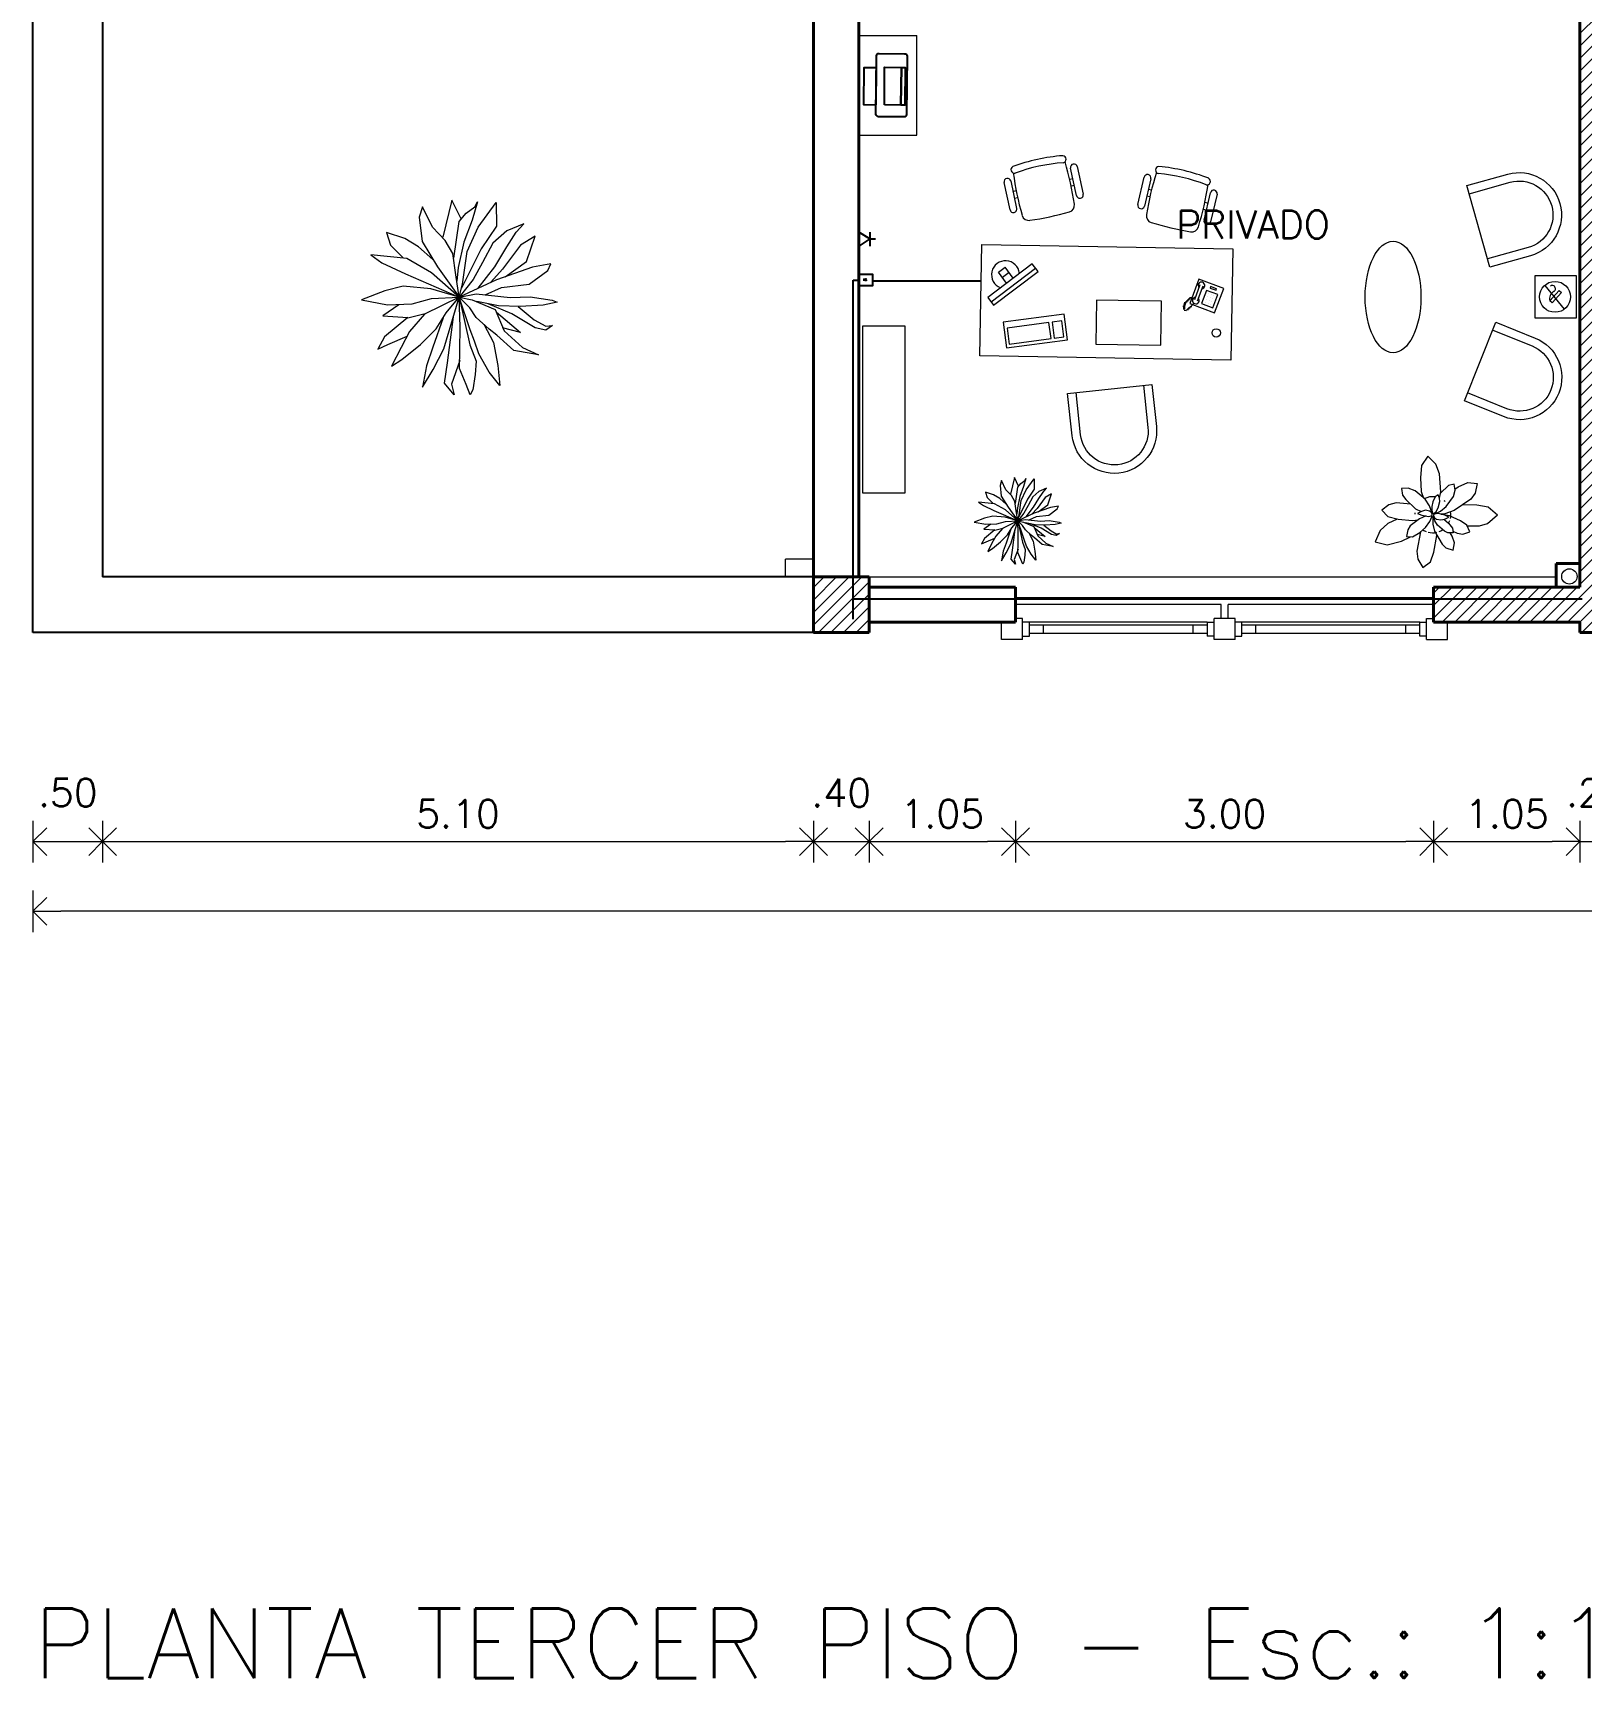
# Model space of a CAD drawing. Extents: x 1009 to 1343, y -172900 to 201.
# Drawn here: x 1203.93 to 1215.04, y 117.64 to 129.45 of the extents above; entities that cross this region are included whole.
import ezdxf

# ---------------------------------------------------------------- set-up
doc = ezdxf.new("R2010")
doc.units = 0
doc.header["$LTSCALE"] = 0.5
doc.layers.get('0').update_dxf_attribs({"linetype": 'CONTINUOUS'})
doc.layers.get('Defpoints').update_dxf_attribs({"linetype": 'CONTINUOUS'})
for name, color, linetype, lineweight in [('Acotaciones', 9, 'CONTINUOUS', 9), ('Carpintería', 55, 'CONTINUOUS', 20), ('Detalles .05', 243, 'CONTINUOUS', 5), ('Detalles 01', 8, 'CONTINUOUS', 9), ('Equipamiento movil', 33, 'CONTINUOUS', 9), ('Muros corte', 7, 'CONTINUOUS', 40), ('Muros vista', 253, 'CONTINUOUS', 25), ('Punta 02', 11, 'CONTINUOUS', 20), ('Punta 05', 52, 'CONTINUOUS', 50), ('Sist. contra incendio', 1, 'CONTINUOUS', 18), ('Tratamiento pisos', 251, 'CONTINUOUS', 9)]:
    doc.layers.add(name, color=color, linetype=linetype, lineweight=lineweight)
doc.layers.add('Cableado', color=100, linetype='CONTINUOUS')
doc.layers.add('Electricidad', color=50, linetype='CONTINUOUS')
doc.styles.add('Texto 2 mm', font='simplex.shx', dxfattribs={"height": 0.2})
doc.styles.add('Texto 5 mm', font='simplex.shx', dxfattribs={"height": 0.5})
doc.dimstyles.new('Primera línea', dxfattribs={"dimscale": 0, "dimtxt": 0.2, "dimasz": 0.2, "dimexe": 0.15, "dimexo": 0, "dimgap": 0.1, "dimtad": 1, "dimzin": 4, "dimdsep": 46, "dimtxsty": 'Texto 2 mm', "dimblk": 'OPEN90', "dimcen": 2.5, "dimclrd": 256, "dimclre": 256, "dimclrt": 256, "dimadec": 0, "dimazin": 0, "dimtfac": 1, "dimtmove": 2, "dimatfit": 3, "dimldrblk": 'OPEN90', "dimfxl": 1, "dimtolj": 1, "dimtzin": 0, "dimlwd": -1, "dimlwe": -1, "dimarcsym": 0})
doc.dimstyles.new('Segunda línea', dxfattribs={"dimscale": 0, "dimtxt": 0.2, "dimasz": 0.2, "dimexe": 0.15, "dimexo": 0.5, "dimgap": 0.1, "dimtad": 1, "dimzin": 4, "dimdsep": 46, "dimtxsty": 'Texto 2 mm', "dimblk": 'OPEN90', "dimcen": 2.5, "dimclrd": 256, "dimclre": 256, "dimclrt": 256, "dimadec": 0, "dimazin": 0, "dimtfac": 1, "dimtmove": 2, "dimatfit": 3, "dimldrblk": 'OPEN90', "dimfxl": 1, "dimtolj": 1, "dimtzin": 0, "dimlwd": -1, "dimlwe": -1, "dimarcsym": 0})
pattern_1 = [(45, (50.08303, 12.939285), (-0.0449012806, 0.0449012806), [])]

# ---------------------------------------------------------------- blocks, each defined once
blk = doc.blocks.new('Treei')
for p, q in [((-1.6, 5.41), (-2.01, 5.58)), ((-2.01, 5.58), (-1.8, 4.47)), ((-0.75, 4.27), (-1.6, 5.41)), ((0.01, 4.32), (0.22, 5.68)), ((0.22, 5.68), (0.34, 5.97)), ((0.34, 5.97), (0.52, 5.11)), ((0.52, 5.11), (0.61, 3.71)), ((1.42, 4.57), (1.81, 5.28)), ((1.81, 5.28), (1.78, 5.7)), ((1.78, 5.7), (2.06, 5.28)), ((2.06, 5.28), (1.92, 4.62)), ((-2.15, 4.1), (-3.71, 4.62)), ((-3.71, 4.62), (-3.16, 3.73)), ((-1.21, 2.79), (-2.15, 4.1)), ((-1.8, 4.47), (-1.02, 2.25)), ((-0.56, 2.57), (-0.75, 4.27)), ((0.06, 3.09), (0.01, 4.32)), ((0.61, 3.58), (1.42, 4.57)), ((1.92, 4.62), (1.05, 3.19)), ((3.12, 3.85), (3.58, 4.84)), ((3.58, 4.84), (3.3, 3.31)), ((-3.94, 3.46), (-4.45, 3.93)), ((-4.45, 3.93), (-4.03, 2.89)), ((-3.05, 2.89), (-3.94, 3.46)), ((-3.16, 3.73), (-1.67, 2.62)), ((-0.17, 1), (0.06, 3.09)), ((1.05, 3.19), (0.44, 1.74)), ((0.61, 3.71), (0.57, 2.38)), ((0.96, 2.25), (2.2, 3.73)), ((2.2, 3.73), (1.92, 2.62)), ((2.11, 2.72), (3.12, 3.85)), ((3.3, 3.31), (2.36, 2.28)), ((-5.76, 2.23), (-4.31, 2.25)), ((-4.26, 1.14), (-5.76, 2.23)), ((-4.31, 2.25), (-2.93, 1.32)), ((-4.03, 2.89), (-3.28, 2.03)), ((-3.28, 2.03), (-2.08, 1.39)), ((-1.83, 2.15), (-3.05, 2.89)), ((-0.51, 1.14), (-1.83, 2.15)), ((-1.67, 2.62), (-0.88, 1.91)), ((-1.02, 2.25), (0.03, -0.03)), ((-0.11, 1.56), (-0.56, 2.57)), ((0.2, 0.77), (0.8, 2.18)), ((0.57, 2.38), (0.31, 1.05)), ((0.8, 2.18), (2.11, 2.72)), ((1.69, 1.48), (2.82, 2.08)), ((2.36, 2.28), (1.99, 1.81)), ((2.82, 2.08), (4.22, 2.33)), ((4.22, 2.33), (5.46, 2.47)), ((5.46, 2.47), (4.64, 1.81)), ((-5.51, 0.92), (-5.8, 1.09)), ((-5.8, 1.09), (-4.68, 0.77)), ((-2.77, 0.45), (-4.26, 1.14)), ((-2.93, 1.32), (-0.51, 0.11)), ((-2.08, 1.39), (-1.04, 0.82)), ((1.28, 1.02), (0.7, 0.63)), ((1.99, 1.81), (1.28, 1.02)), ((3.51, 1.17), (2.73, 0.9)), ((4.64, 1.81), (3.51, 1.17)), ((-4.76, 0.09), (-5.92, -0.48)), ((-5.12, 0.4), (-5.51, 0.92)), ((-4.61, -0.04), (-5.12, 0.4)), ((-4.68, 0.77), (-3.34, 0.26)), ((-3.34, 0.26), (-1.78, -0.09)), ((-0.77, 0.18), (-2.77, 0.45)), ((-1.04, 0.82), (0.03, -0.03)), ((0.03, -0.03), (-0.77, 0.18)), ((0.03, -0.03), (-0.17, 1)), ((0.03, -0.03), (0.2, 0.77)), ((2.04, 0.65), (0.03, -0.03)), ((0.7, 0.63), (0.03, -0.03)), ((0.03, -0.03), (2.96, 0.63)), ((1.85, 0.03), (0.03, -0.03)), ((3.28, 0.01), (1.85, 0.03)), ((2.73, 0.9), (2.04, 0.65)), ((2.96, 0.63), (3.97, 1)), ((4.41, -0.01), (3.28, 0.01)), ((3.97, 1), (4.77, 0.95)), ((5.39, 0.4), (4.41, -0.01)), ((4.77, 0.95), (5.72, 0.8)), ((6.02, 0.65), (5.39, 0.4)), ((5.72, 0.8), (6.02, 0.65)), ((-5.92, -0.48), (-3.64, -1.03)), ((-2.36, -0.36), (-4.61, -0.04)), ((-3.44, -0.9), (-4.26, -1.67)), ((-2.65, -0.43), (-3.44, -0.9)), ((-1.34, -0.24), (-2.65, -0.43)), ((-1.83, -1.37), (0.03, -0.03)), ((-1.78, -0.09), (-0.95, -0.18)), ((0.03, -0.03), (-1.46, -1.72)), ((-1.39, -3.32), (0.03, -0.03)), ((0.03, -0.03), (-1.34, -0.24)), ((0.03, -0.03), (-0.47, -1.76)), ((0.11, -1.72), (0.03, -0.03)), ((0.03, -0.03), (1.07, -2.16)), ((1, -0.83), (0.03, -0.03)), ((3.21, -0.98), (0.03, -0.03)), ((1.97, -1.44), (1, -0.83)), ((4.06, -0.75), (1.24, -0.39)), ((4.47, -1.62), (3.21, -0.98)), ((3.92, 0), (5.37, -0.51)), ((5.3, -0.93), (4.06, -0.75)), ((6.02, -0.34), (5.3, -0.93)), ((5.37, -0.51), (6.02, -0.34)), ((-4.26, -1.67), (-5.51, -2.28)), ((-3.37, -2.31), (-1.83, -1.37)), ((-2.28, -1.64), (-3.05, -2.53)), ((-1.46, -1.72), (-2.33, -3.24)), ((-0.47, -1.76), (-0.63, -3.46)), ((0.45, -2.92), (0.11, -1.72)), ((1.31, -1.02), (3.1, -1.64)), ((2.93, -2.41), (1.97, -1.44)), ((3.1, -1.64), (4.24, -2.04)), ((5.56, -2.28), (4.47, -1.62)), ((-5.51, -2.28), (-4.86, -2.48)), ((-4.86, -2.48), (-3.37, -2.31)), ((-3.05, -2.53), (-3.55, -3.37)), ((0.5, -4.43), (0.45, -2.92)), ((1.3, -3.19), (1.03, -2.11)), ((1.07, -2.16), (2.15, -3.07)), ((3.85, -3.54), (2.93, -2.41)), ((4.24, -2.04), (5.56, -2.28)), ((-3.55, -3.37), (-3.92, -4.48)), ((-3.16, -4.25), (-2.38, -3.46)), ((-2.33, -3.24), (-2.56, -5.44)), ((-2.06, -4.77), (-1.39, -3.32)), ((-0.63, -3.46), (-0.35, -4.6)), ((0.5, -3.74), (1.19, -4.72)), ((1.19, -4.72), (1.28, -3.19)), ((1.28, -3.19), (2.47, -4.62)), ((2.15, -3.07), (3.12, -3.59)), ((2.93, -4.4), (2.43, -3.22)), ((3.12, -3.59), (4.27, -4.18)), ((4.27, -4.18), (3.85, -3.54)), ((-3.92, -4.48), (-3.16, -4.25)), ((-2.56, -5.44), (-2.06, -4.77)), ((-0.35, -4.6), (0.2, -6.03)), ((0.2, -6.03), (0.5, -4.43)), ((2.47, -4.62), (3.23, -5.02)), ((3.23, -5.02), (2.93, -4.4))]:
    blk.add_line(p, q)
blk = doc.blocks.new('_Open90')
at = {"color": 0, "linetype": 'ByBlock', "lineweight": -2}
for p, q in [((0, 0), (-1, 0)), ((-0.5, 0.5), (0, 0)), ((0, 0), (-0.5, -0.5))]:
    blk.add_line(p, q, dxfattribs=at)
blk = doc.blocks.new('*D279')
at = {"layer": 'Acotaciones', "transparency": 16777216}
for p, q in [((1204.429, 123.794), (1204.429, 123.494)), ((1209.529, 123.794), (1209.529, 123.494)), ((1204.629, 123.644), (1209.329, 123.644))]:
    blk.add_line(p, q, dxfattribs=at)
at = {"layer": 'Defpoints', "color": 0, "transparency": 16777216}
for p in [(1204.429, 123.794), (1209.529, 123.794), (1209.529, 123.644)]:
    blk.add_point(p, dxfattribs=at)
at = {"layer": 'Acotaciones', "transparency": 16777216, "xscale": 0.2, "yscale": 0.2, "zscale": 0.2, "rotation": 180}
blk.add_blockref('_Open90', (1204.429, 123.644), dxfattribs=at)
at = {"layer": 'Acotaciones', "transparency": 16777216, "xscale": 0.2, "yscale": 0.2, "zscale": 0.2}
blk.add_blockref('_Open90', (1209.529, 123.644), dxfattribs=at)
at = {"layer": 'Acotaciones', "transparency": 16777216, "insert": (1206.979, 123.844), "char_height": 0.2, "attachment_point": 5, "style": 'Texto 2 mm'}
blk.add_mtext('\\A1;5.10', dxfattribs=at)
blk = doc.blocks.new('*D280')
at = {"layer": 'Acotaciones', "transparency": 16777216}
for p, q in [((1209.929, 123.794), (1209.929, 123.494)), ((1210.979, 123.794), (1210.979, 123.494)), ((1210.129, 123.644), (1210.779, 123.644))]:
    blk.add_line(p, q, dxfattribs=at)
at = {"layer": 'Defpoints', "color": 0, "transparency": 16777216}
for p in [(1209.929, 123.794), (1210.979, 123.794), (1210.979, 123.644)]:
    blk.add_point(p, dxfattribs=at)
at = {"layer": 'Acotaciones', "transparency": 16777216, "xscale": 0.2, "yscale": 0.2, "zscale": 0.2, "rotation": 180}
blk.add_blockref('_Open90', (1209.929, 123.644), dxfattribs=at)
at = {"layer": 'Acotaciones', "transparency": 16777216, "xscale": 0.2, "yscale": 0.2, "zscale": 0.2}
blk.add_blockref('_Open90', (1210.979, 123.644), dxfattribs=at)
at = {"layer": 'Acotaciones', "transparency": 16777216, "insert": (1210.454, 123.844), "char_height": 0.2, "attachment_point": 5, "style": 'Texto 2 mm'}
blk.add_mtext('\\A1;1.05', dxfattribs=at)
blk = doc.blocks.new('*D281')
at = {"layer": 'Acotaciones', "transparency": 16777216}
for p, q in [((1210.979, 123.794), (1210.979, 123.494)), ((1213.979, 123.794), (1213.979, 123.494)), ((1211.179, 123.644), (1213.779, 123.644))]:
    blk.add_line(p, q, dxfattribs=at)
at = {"layer": 'Defpoints', "color": 0, "transparency": 16777216}
for p in [(1210.979, 123.794), (1213.979, 123.794), (1213.979, 123.644)]:
    blk.add_point(p, dxfattribs=at)
at = {"layer": 'Acotaciones', "transparency": 16777216, "xscale": 0.2, "yscale": 0.2, "zscale": 0.2, "rotation": 180}
blk.add_blockref('_Open90', (1210.979, 123.644), dxfattribs=at)
at = {"layer": 'Acotaciones', "transparency": 16777216, "xscale": 0.2, "yscale": 0.2, "zscale": 0.2}
blk.add_blockref('_Open90', (1213.979, 123.644), dxfattribs=at)
at = {"layer": 'Acotaciones', "transparency": 16777216, "insert": (1212.479, 123.844), "char_height": 0.2, "attachment_point": 5, "style": 'Texto 2 mm'}
blk.add_mtext('\\A1;3.00', dxfattribs=at)
blk = doc.blocks.new('*D282')
at = {"layer": 'Acotaciones', "transparency": 16777216}
for p, q in [((1213.979, 123.794), (1213.979, 123.494)), ((1215.029, 123.794), (1215.029, 123.494)), ((1214.179, 123.644), (1214.829, 123.644))]:
    blk.add_line(p, q, dxfattribs=at)
at = {"layer": 'Defpoints', "color": 0, "transparency": 16777216}
for p in [(1213.979, 123.794), (1215.029, 123.794), (1215.029, 123.644)]:
    blk.add_point(p, dxfattribs=at)
at = {"layer": 'Acotaciones', "transparency": 16777216, "xscale": 0.2, "yscale": 0.2, "zscale": 0.2, "rotation": 180}
blk.add_blockref('_Open90', (1213.979, 123.644), dxfattribs=at)
at = {"layer": 'Acotaciones', "transparency": 16777216, "xscale": 0.2, "yscale": 0.2, "zscale": 0.2}
blk.add_blockref('_Open90', (1215.029, 123.644), dxfattribs=at)
at = {"layer": 'Acotaciones', "transparency": 16777216, "insert": (1214.504, 123.844), "char_height": 0.2, "attachment_point": 5, "style": 'Texto 2 mm'}
blk.add_mtext('\\A1;1.05', dxfattribs=at)
blk = doc.blocks.new('*D296')
at = {"layer": 'Acotaciones', "transparency": 16777216}
for p, q in [((1203.929, 123.294), (1203.929, 122.994)), ((1237.729, 123.294), (1237.729, 122.994)), ((1237.529, 123.144), (1204.129, 123.144))]:
    blk.add_line(p, q, dxfattribs=at)
at = {"layer": 'Defpoints', "color": 0, "transparency": 16777216}
for p in [(1203.929, 123.794), (1237.729, 123.794), (1203.929, 123.144)]:
    blk.add_point(p, dxfattribs=at)
at = {"layer": 'Acotaciones', "transparency": 16777216, "xscale": 0.2, "yscale": 0.2, "zscale": 0.2, "rotation": 180}
blk.add_blockref('_Open90', (1203.929, 123.144), dxfattribs=at)
at = {"layer": 'Acotaciones', "transparency": 16777216, "xscale": 0.2, "yscale": 0.2, "zscale": 0.2}
blk.add_blockref('_Open90', (1237.729, 123.144), dxfattribs=at)
at = {"layer": 'Acotaciones', "transparency": 16777216, "insert": (1220.829, 123.344), "char_height": 0.2, "attachment_point": 5, "style": 'Texto 2 mm'}
blk.add_mtext('\\A1;33.80', dxfattribs=at)
blk = doc.blocks.new('Silla 2')
for p, q in [((15, 15), (0, 15)), ((0, 15), (0, -15)), ((15, 12), (0, 12)), ((0, -12), (15, -12)), ((0, -15), (15, -15))]:
    blk.add_line(p, q)
for radius in [15, 12]:
    blk.add_arc((15, 0), radius, 270, 90)
blk = doc.blocks.new('Plant1')
for p, q in [((2.94, 14.02), (1.24, 11.02)), ((5.75, 15.65), (2.94, 14.02)), ((6.8, 12.64), (5.75, 15.65)), ((-4.94, 10.5), (-5.47, 8.7)), ((-3.11, 9.8), (-4.94, 10.5)), ((-1.65, 8.27), (-3.11, 9.8)), ((1.24, 11.02), (-0.18, 7.33)), ((4.8, 4.93), (6.67, 9.74)), ((6.67, 9.74), (6.8, 12.64)), ((-10.15, 7.82), (-12.56, 7.25)), ((-12.56, 7.25), (-11.81, 4.91)), ((-11.81, 4.91), (-9.42, 2.94)), ((-8.01, 7.41), (-10.15, 7.82)), ((-4.41, 5.37), (-8.01, 7.41)), ((-5.47, 8.7), (-5.1, 7.19)), ((-5.1, 7.19), (-3.73, 3.58)), ((-0.15, 4.91), (-1.65, 8.27)), ((-0.18, 7.33), (-0.36, 5.38)), ((0.25, 2.69), (-0.15, 4.91)), ((3.75, 3.45), (4.8, 4.93)), ((7.53, 5.66), (4.58, 4.62)), ((9.19, 5.31), (7.53, 5.66)), ((8.7, 3.64), (9.19, 5.31)), ((-15.39, 2.27), (-18.09, -0.04)), ((-12.63, 3.17), (-15.39, 2.27)), ((-9.66, 3.14), (-12.63, 3.17)), ((-9.42, 2.94), (-5.88, 0.9)), ((-3.93, 0.56), (-7.13, -0.21)), ((-5.88, 0.9), (-4.34, 0.46)), ((-2.06, 0.5), (-3.93, 0.56)), ((-2.48, 2.2), (-3.75, 2.12)), ((-3.75, 2.12), (-2.91, 1.21)), ((-3.73, 3.58), (-2.59, 2.19)), ((-2.91, 1.21), (-1.29, 0)), ((-1.34, 2), (-2.48, 2.2)), ((-1.9, 0.46), (-2.06, 0.5)), ((-0.39, 1.34), (-1.34, 2)), ((-0.56, -0.12), (-0.19, 0)), ((-0.12, 0.81), (-0.39, 1.34)), ((-0.19, 0), (-0.12, 0.06)), ((-0.06, 0.25), (-0.12, 0.81)), ((-0.12, 0.06), (-0.06, 0.25)), ((-0.11, 0.67), (0.06, 0.81)), ((0.06, 0.81), (0.25, 2.69)), ((0.31, 1.31), (0.12, 0.38)), ((0.12, 0.38), (0.19, 0.25)), ((0.19, 0.25), (0.38, 0.19)), ((0.73, 2.26), (0.31, 1.31)), ((0.38, 0.19), (1.25, 0.44)), ((0.47, 0.22), (0.69, 0)), ((0.69, 0), (2.44, 0)), ((1.6, 3.31), (0.73, 2.26)), ((1.25, 0.44), (2.18, 1.1)), ((2.74, 4.3), (1.6, 3.31)), ((2.18, 1.1), (3.4, 2.61)), ((2.44, 0), (4.43, 0.51)), ((3.75, 4.5), (2.74, 4.3)), ((3.4, 2.61), (3.75, 3.44)), ((3.75, 3.44), (3.75, 4.5)), ((4.43, 0.51), (7.5, 2.24)), ((7.5, 2.24), (8.7, 3.64)), ((8.78, 3.92), (9.84, 4.12)), ((9.84, 4.12), (12.89, 4.12)), ((13.53, 0.5), (11.66, -0.54)), ((12.89, 4.12), (15.19, 2.69)), ((15.19, 2.69), (13.53, 0.5)), ((-18.09, -0.04), (-15.37, -2.32)), ((-15.37, -2.32), (-11.22, -3.04)), ((-11.22, -3.04), (-8.38, -3)), ((-8.2, -0.91), (-9.38, -2.5)), ((-9.38, -2.5), (-7.87, -3.25)), ((-5.18, -2.97), (-8.45, -7.47)), ((-7.13, -0.21), (-8.2, -0.91)), ((-7.87, -3.25), (-5.44, -3.05)), ((-5.44, -3.05), (-3.38, -2.45)), ((-3.38, -2.45), (-1.56, -1.44)), ((-1.56, -1.44), (-0.5, -0.38)), ((-1.12, -2.44), (-1.55, -4.42)), ((-1.55, -4.42), (-1.12, -8.67)), ((-1.29, 0), (-0.56, -0.12)), ((-0.38, -0.81), (-1.12, -2.44)), ((-0.31, -0.5), (-0.59, -0.46)), ((-0.5, -0.38), (-0.5, -0.12)), ((0.06, -0.62), (-0.38, -0.81)), ((-0.26, -0.76), (-0.31, -0.5)), ((-0.19, -1.81), (-0.07, -0.68)), ((0.01, -3.25), (-0.19, -1.81)), ((0.12, -0.12), (0, -0.44)), ((0, -0.44), (0.12, -1)), ((1.03, -5.66), (0.01, -3.25)), ((0.56, -0.06), (0.12, -0.12)), ((0.12, -1), (0.45, -1.59)), ((0.45, -1.59), (1.43, -2.3)), ((1.53, -0.38), (0.56, -0.06)), ((1.43, -2.3), (2.56, -2.56)), ((3.06, -1.61), (1.53, -0.38)), ((3.19, -1.19), (2.01, -0.77)), ((2.38, -1), (2.23, -0.95)), ((2.32, -2.51), (3.05, -4.05)), ((4.2, -2.28), (2.38, -1)), ((2.56, -2.56), (3.88, -2.56)), ((3.05, -4.05), (3.43, -5.82)), ((3.88, -2.56), (3.06, -1.61)), ((6, -1.48), (3.19, -1.19)), ((6.42, -4.94), (4.2, -2.28)), ((11.66, -0.54), (6, -1.48)), ((9.02, -0.98), (12.56, -2.76)), ((12.56, -2.76), (15.17, -4.6)), ((15.17, -4.6), (16.61, -7.77)), ((-8.45, -7.47), (-9.18, -9.67)), ((-4.21, -9.77), (-1.41, -5.8)), ((-1.12, -8.67), (-0.57, -10.07)), ((1.72, -6.45), (1.03, -5.66)), ((3.06, -7.12), (1.72, -6.45)), ((2.25, -9.87), (2.39, -7.87)), ((2.39, -7.87), (2.32, -6.75)), ((3.43, -5.82), (3.06, -7.12)), ((3.19, -6.68), (4.04, -7.69)), ((4.04, -7.69), (5.41, -8.56)), ((5.41, -8.56), (7.5, -8.88)), ((7.5, -6.71), (6.42, -4.94)), ((7.5, -8.88), (7.5, -6.71)), ((7.5, -6.98), (10.72, -8.45)), ((10.72, -8.45), (13.06, -8.78)), ((13.06, -8.78), (16.61, -7.77)), ((-9.18, -9.67), (-8.88, -12.44)), ((-8.88, -12.44), (-6.25, -11.82)), ((-6.25, -11.82), (-4.21, -9.77)), ((-0.57, -10.07), (1, -11.56)), ((1, -11.56), (2.25, -9.87))]:
    blk.add_line(p, q)
for start, end in [(57.1582, 93.2041), (172.4345, 176.9296), (149.2581, 153.7532), (21.2653, 25.7604), (212.1423, 223.5771), (229.8179, 257.6637), (306.6551, 316.418), (323.0282, 344.4965), (265.2848, 278.7499)]:
    blk.add_arc((0, 0), 5.12, start, end)
blk = doc.blocks.new('TELEFONO')
at = {"layer": 'Detalles .05'}
for p, q in [((0.139, 0.134), (-0.098, 0.134)), ((-0.098, 0.134), (-0.098, -0.099)), ((-0.071, 0.089), (-0.071, -0.055)), ((-0.043, 0.089), (-0.043, -0.055)), ((0.108, 0.063), (0, 0.063)), ((0, 0.063), (0, -0.063)), ((0.081, 0.108), (0.023, 0.108)), ((0.023, 0.108), (0.023, 0.094)), ((0.023, 0.094), (0.081, 0.094)), ((0.027, 0.041), (0.027, 0.041)), ((0.027, 0.014), (0.027, 0.014)), ((0.054, 0.041), (0.054, 0.041)), ((0.054, 0.014), (0.054, 0.014)), ((0.081, 0.094), (0.081, 0.108)), ((0.081, 0.041), (0.081, 0.041)), ((0.081, 0.014), (0.081, 0.014)), ((0.108, -0.063), (0.108, 0.063)), ((0.139, -0.099), (0.139, 0.134)), ((-0.129, -0.104), (-0.147, -0.11)), ((-0.129, -0.116), (-0.147, -0.121)), ((-0.129, -0.127), (-0.147, -0.133)), ((-0.129, -0.139), (-0.147, -0.145)), ((-0.124, -0.093), (-0.141, -0.098)), ((-0.118, -0.081), (-0.135, -0.087)), ((-0.112, -0.07), (-0.129, -0.075)), ((-0.106, -0.058), (-0.124, -0.064)), ((-0.101, -0.047), (-0.118, -0.052)), ((-0.083, -0.145), (-0.101, -0.15)), ((-0.098, -0.099), (0.139, -0.099)), ((-0.078, -0.133), (-0.095, -0.139)), ((-0.072, -0.121), (-0.089, -0.127)), ((-0.067, -0.083), (-0.078, -0.116)), ((0, -0.063), (0.108, -0.063)), ((0.027, -0.013), (0.027, -0.013)), ((0.027, -0.04), (0.027, -0.04)), ((0.054, -0.013), (0.054, -0.013)), ((0.054, -0.04), (0.054, -0.04)), ((0.081, -0.013), (0.081, -0.013)), ((0.081, -0.04), (0.081, -0.04)), ((-0.124, -0.15), (-0.141, -0.156)), ((-0.118, -0.162), (-0.135, -0.168)), ((-0.104, -0.17), (-0.122, -0.176)), ((-0.089, -0.156), (-0.106, -0.162))]:
    blk.add_line(p, q, dxfattribs=at)
for centre, start, end in [((-0.057, 0.089), 298.4915, 241.5085), ((-0.057, -0.055), 118.4915, 61.5085)]:
    blk.add_arc(centre, 0.0302, start, end, dxfattribs=at)
blk = doc.blocks.new('RECTANG')
for p, q in [((1, 1), (0, 1)), ((0, 1), (0, 0)), ((1, 0), (1, 1)), ((0, 0), (1, 0))]:
    blk.add_line(p, q)
blk = doc.blocks.new('KEYBOARD', base_point=(60, 294))
for p, xscale, yscale, zscale in [((60, 294), 19, 8, 19), ((61, 295), 13, 5, 13), ((75, 295), 3, 5, 3)]:
    blk.add_blockref('RECTANG', p, dxfattribs=dict(xscale=xscale, yscale=yscale, zscale=zscale))
blk = doc.blocks.new('Silla 1')
at = {"layer": 'Equipamiento movil'}
for p, q in [((-0.113, 0.266), (0.03, 0.409)), ((0.064, 0.375), (-0.079, 0.232)), ((-0.025, 0.286), (-0.009, 0.269)), ((0.01, 0.321), (0.027, 0.305)), ((0.232, -0.079), (0.375, 0.064)), ((0.409, 0.03), (0.266, -0.113)), ((0.305, 0.027), (0.321, 0.01)), ((0.269, -0.009), (0.286, -0.025))]:
    blk.add_line(p, q, dxfattribs=at)
for centre, radius, start, end in [((1.406, -1.127), 1.988, 130.2245, 139.1817), ((0.047, 0.392), 0.0242, 315, 135), ((0.147, 0.396), 0.0255, 61.3631, 224.3749), ((-0.654, -0.654), 1.296, 37.1584, 52.8416), ((-0.651, -0.651), 1.342, 37.131, 52.869), ((-0.096, 0.249), 0.0242, 135, 315), ((-0.061, 0.139), 0.0505, 139.1817, 220.8183), ((-1.127, 1.406), 1.988, 310.8183, 319.7755), ((0.396, 0.147), 0.0255, 225.6251, 28.6369), ((1.406, 1.406), 1.988, 220.8183, 229.1817), ((0.392, 0.047), 0.0242, 315, 135), ((0.139, -0.061), 0.0505, 229.1817, 310.8183), ((0.249, -0.096), 0.0242, 135, 315)]:
    blk.add_arc(centre, radius, start, end, dxfattribs=at)

msp = doc.modelspace()

# ---------------------------------------------------------------- hatches: boundary and pattern name
at = {"layer": 'Detalles 01'}
h = msp.add_hatch(dxfattribs=at)
h.set_pattern_fill('ANSI31,_O', color=256, scale=0.02)
h.set_pattern_definition(pattern_1)
h.paths.add_polyline_path([(1215.029, 125.469), (1213.979, 125.469), (1213.979, 125.219), (1215.029, 125.219), (1215.029, 125.144), (1215.279, 125.144), (1215.279, 126.869), (1216.529, 126.869), (1216.529, 127.119), (1215.279, 127.119), (1215.279, 130.144), (1215.029, 130.144)])
h = msp.add_hatch(dxfattribs=at)
h.set_pattern_fill('ANSI31', color=256, scale=0.02, style=0)
h.set_pattern_definition(pattern_1)
h.paths.add_polyline_path([(1209.529, 125.544), (1209.529, 125.144), (1209.929, 125.144), (1209.929, 125.544)])

# ---------------------------------------------------------------- linework, layer by layer
at = {"layer": 'Acotaciones'}
for p, q in [((1203.929, 123.794), (1203.929, 123.494)), ((1203.929, 123.644), (1204.029, 123.744)), ((1204.429, 123.644), (1204.329, 123.744)), ((1204.429, 123.794), (1204.429, 123.494)), ((1209.529, 123.644), (1209.629, 123.744)), ((1209.929, 123.644), (1209.829, 123.744)), ((1209.929, 123.794), (1209.929, 123.494)), ((1203.929, 123.644), (1204.429, 123.644)), ((1204.029, 123.544), (1203.929, 123.644)), ((1204.329, 123.544), (1204.429, 123.644)), ((1209.529, 123.644), (1209.929, 123.644)), ((1209.629, 123.544), (1209.529, 123.644)), ((1209.829, 123.544), (1209.929, 123.644)), ((1215.029, 123.644), (1215.529, 123.644))]:
    msp.add_line(p, q, dxfattribs=at)
at = {"layer": 'Cableado'}
for p, q in [((1209.814, 125.24), (1209.814, 127.671)), ((1209.814, 127.671), (1209.854, 127.671)), ((1209.953, 127.666), (1210.734, 127.666)), ((1215.046, 125.383), (1209.814, 125.383))]:
    msp.add_line(p, q, dxfattribs=at)
msp.add_lwpolyline([(1209.978, 128.862), (1209.982, 129.28, -0.414214), (1210, 129.298), (1210.183, 129.296, -0.414214), (1210.201, 129.278), (1210.197, 128.86, -0.414214), (1210.179, 128.843), (1209.996, 128.844, -0.414214)], format="xyb", close=True, dxfattribs=at)
for points in [[(1209.979, 128.93), (1209.981, 129.194), (1209.89, 129.195), (1209.888, 128.931)], [(1210.038, 128.929), (1210.04, 129.199), (1210.16, 129.198), (1210.157, 128.928)], [(1210.157, 128.928), (1210.16, 129.198), (1210.188, 129.198), (1210.185, 128.928)], [(1209.854, 127.715), (1209.953, 127.715), (1209.953, 127.631), (1209.854, 127.631)]]:
    msp.add_lwpolyline(points, close=True, dxfattribs=at)
at = {"layer": 'Carpintería'}
for p, q in [((1210.879, 125.094), (1210.879, 125.219)), ((1211.029, 125.244), (1210.979, 125.244)), ((1211.029, 125.094), (1211.029, 125.244)), ((1211.079, 125.219), (1211.029, 125.219)), ((1211.079, 125.119), (1211.079, 125.219)), ((1212.354, 125.219), (1212.354, 125.119)), ((1212.354, 125.219), (1212.404, 125.219)), ((1212.554, 125.244), (1212.404, 125.244)), ((1212.404, 125.094), (1212.404, 125.244)), ((1212.554, 125.094), (1212.554, 125.244)), ((1212.604, 125.219), (1212.554, 125.219)), ((1212.604, 125.119), (1212.604, 125.219)), ((1213.879, 125.119), (1213.879, 125.219)), ((1213.879, 125.219), (1213.929, 125.219)), ((1213.929, 125.094), (1213.929, 125.244)), ((1213.929, 125.244), (1213.979, 125.244)), ((1214.079, 125.094), (1214.079, 125.219)), ((1211.029, 125.119), (1211.079, 125.119)), ((1211.079, 125.199), (1212.354, 125.199)), ((1211.079, 125.139), (1212.354, 125.139)), ((1211.179, 125.139), (1211.179, 125.199)), ((1212.254, 125.139), (1212.254, 125.199)), ((1212.404, 125.119), (1212.354, 125.119)), ((1212.554, 125.119), (1212.604, 125.119)), ((1212.604, 125.199), (1213.879, 125.199)), ((1212.604, 125.139), (1213.879, 125.139)), ((1212.704, 125.139), (1212.704, 125.199)), ((1213.779, 125.139), (1213.779, 125.199)), ((1213.929, 125.119), (1213.879, 125.119)), ((1211.029, 125.094), (1210.879, 125.094)), ((1212.554, 125.094), (1212.404, 125.094)), ((1213.929, 125.094), (1214.079, 125.094))]:
    msp.add_line(p, q, dxfattribs=at)
at = {"layer": 'Detalles 01'}
for p, q in [((1213.979, 125.394), (1210.979, 125.394)), ((1212.454, 125.344), (1210.979, 125.344)), ((1212.454, 125.244), (1212.454, 125.344)), ((1213.979, 125.344), (1212.504, 125.344)), ((1212.504, 125.244), (1212.504, 125.344)), ((1212.354, 125.219), (1211.079, 125.219)), ((1213.879, 125.219), (1212.604, 125.219))]:
    msp.add_line(p, q, dxfattribs=at)
msp.add_circle((1214.953, 125.546), 0.055, dxfattribs=at)
at = {"layer": 'Electricidad'}
for p, q in [((1209.854, 128.017), (1209.854, 129.894)), ((1209.934, 127.969), (1209.854, 128.017)), ((1209.934, 127.969), (1209.854, 127.916)), ((1209.934, 128.017), (1209.934, 127.916)), ((1209.934, 127.969), (1209.975, 127.969))]:
    msp.add_line(p, q, dxfattribs=at)
msp.add_lwpolyline([(1209.854, 127.916), (1209.854, 128.017)], dxfattribs=at)
at = {"layer": 'Equipamiento movil'}
for p, q in [((1209.854, 129.426), (1210.271, 129.426)), ((1210.271, 128.711), (1210.271, 129.426)), ((1209.854, 128.711), (1210.271, 128.711)), ((1210.724, 127.128), (1210.738, 127.928)), ((1210.738, 127.928), (1212.538, 127.897)), ((1212.538, 127.897), (1212.524, 127.097)), ((1211.098, 127.789), (1210.78, 127.548)), ((1210.804, 127.516), (1211.123, 127.757)), ((1210.822, 127.492), (1211.141, 127.734)), ((1210.856, 127.729), (1210.904, 127.765)), ((1210.915, 127.65), (1210.856, 127.729)), ((1210.933, 127.726), (1210.885, 127.69)), ((1210.963, 127.687), (1210.904, 127.765)), ((1211.141, 127.734), (1211.098, 127.789)), ((1210.78, 127.548), (1210.822, 127.492)), ((1211.561, 127.529), (1211.556, 127.213)), ((1212.027, 127.521), (1211.561, 127.529)), ((1212.021, 127.205), (1212.027, 127.521)), ((1209.884, 126.144), (1209.884, 127.344)), ((1209.884, 127.344), (1210.184, 127.344)), ((1210.184, 127.344), (1210.184, 126.144)), ((1212.524, 127.097), (1210.724, 127.128)), ((1211.556, 127.213), (1212.021, 127.205)), ((1210.184, 126.144), (1209.884, 126.144))]:
    msp.add_line(p, q, dxfattribs=at)
msp.add_circle((1212.419, 127.293), 0.03, dxfattribs=at)
msp.add_arc((1210.907, 127.711), 0.1, 5.0852, 249.3132, dxfattribs=at)
msp.add_ellipse((1213.688, 127.551), major_axis=(0, -0.4), ratio=0.5, dxfattribs=at)
at = {"layer": 'Muros corte'}
for p, q in [((1215.029, 125.469), (1215.029, 130.144)), ((1209.529, 129.744), (1209.529, 125.544)), ((1209.854, 129.744), (1209.854, 125.544)), ((1215.029, 125.639), (1214.859, 125.639)), ((1214.859, 125.469), (1214.859, 125.639)), ((1209.929, 125.544), (1209.529, 125.544)), ((1209.529, 125.144), (1209.529, 125.544)), ((1209.929, 125.144), (1209.929, 125.544)), ((1209.929, 125.469), (1210.979, 125.469)), ((1210.979, 125.219), (1210.979, 125.469)), ((1215.029, 125.469), (1213.979, 125.469)), ((1213.979, 125.219), (1213.979, 125.469)), ((1209.929, 125.219), (1210.979, 125.219)), ((1215.029, 125.219), (1213.979, 125.219)), ((1215.029, 125.144), (1215.029, 125.219)), ((1209.929, 125.144), (1209.529, 125.144)), ((1215.279, 125.144), (1215.029, 125.144))]:
    msp.add_line(p, q, dxfattribs=at)
at = {"layer": 'Muros vista'}
for p, q in [((1203.929, 125.144), (1203.929, 130.144)), ((1204.429, 130.144), (1204.429, 125.544)), ((1209.529, 125.544), (1204.429, 125.544)), ((1209.529, 125.144), (1203.929, 125.144))]:
    msp.add_line(p, q, dxfattribs=at)
at = {"layer": 'Punta 02'}
for p in [(1209.529, 125.669), (1209.329, 125.544)]:
    msp.add_line(p, (1209.329, 125.669), dxfattribs=at)
at = {"layer": 'Sist. contra incendio'}
msp.add_line((1214.778, 127.633), (1214.916, 127.463), dxfattribs=at)
at = {"layer": 'Sist. contra incendio', "color": 0}
for points in [[(1214.708, 127.706), (1215.002, 127.706), (1215.002, 127.4), (1214.708, 127.4)], [(1214.83, 127.508), (1214.812, 127.523), (1214.879, 127.598), (1214.896, 127.583)]]:
    msp.add_lwpolyline(points, close=True, dxfattribs=at)
at = {"layer": 'Sist. contra incendio'}
msp.add_circle((1214.85, 127.552), 0.111, dxfattribs=at)
at = {"layer": 'Sist. contra incendio', "color": 0}
for centre, radius, start, end in [((1214.87, 127.538), 0.0596, 117.3995, 194.4218), ((1214.83, 127.61), 0.0234, 303.3783, 123.3783)]:
    msp.add_arc(centre, radius, start, end, dxfattribs=at)
at = {"layer": 'Tratamiento pisos'}
msp.add_line((1209.929, 125.544), (1214.859, 125.544), dxfattribs=at)

# ---------------------------------------------------------------- block references
at = {"layer": 'Detalles .05'}
for name, p, xscale, yscale, zscale, rotation in [('Treei', (1206.991, 127.554), 0.117, 0.117, 0.117, 270), ('TELEFONO', (1212.331, 127.551), 0.8, 0.8, 0.8, 339.480189680775), ('Plant1', (1213.973, 125.989), 0.025272, 0.025272, 0.025272, 24.94817034716579), ('Treei', (1210.997, 125.947), 0.05201508312000002, 0.05201508312000002, 0.05201508312000002, 270)]:
    msp.add_blockref(name, p, dxfattribs=dict(at, xscale=xscale, yscale=yscale, zscale=zscale, rotation=rotation))
at = {"layer": 'Equipamiento movil'}
for p, rotation in [((1211.225, 128.126), 57.15375250647828), ((1212.093, 128.047), 31.79079933113343)]:
    msp.add_blockref('Silla 1', p, dxfattribs=dict(at, rotation=rotation))
for name, p, xscale, yscale, zscale, rotation in [('Silla 2', (1214.3, 128.058), -0.02025, 0.02025, 0.02025, 195.5634728892534), ('KEYBOARD', (1210.914, 127.186), 0.02326153846132684, 0.02326153846132684, 0.02326153846132684, 7.582857493501994), ('Silla 2', (1214.313, 127.088), -0.02025, 0.02025, 0.02025, 158.0777538284377), ('Silla 2', (1211.655, 126.891), -0.02025, 0.02025, 0.02025, 96.2244861268886)]:
    msp.add_blockref(name, p, dxfattribs=dict(at, xscale=xscale, yscale=yscale, zscale=zscale, rotation=rotation))

# ---------------------------------------------------------------- texts
at = {"layer": 'Acotaciones', "char_height": 0.2, "attachment_point": 5, "style": 'Texto 2 mm'}
for s, insert in [('\\A1;.50', (1204.179, 123.995)), ('\\A1;.40', (1209.729, 123.994)), ('.25', (1215.143, 123.995))]:
    msp.add_mtext(s, dxfattribs=dict(at, insert=insert))
at = {"layer": 'Cableado', "insert": (1209.885, 127.682), "char_height": 0.0159, "attachment_point": 1, "style": 'Texto 5 mm'}
msp.add_mtext_dynamic_manual_height_columns('RS', width=19.34546, gutter_width=2.5, heights=[0], dxfattribs=at)
at = {"layer": 'Punta 02', "insert": (1212.13, 128.171), "char_height": 0.2, "width": 1.26943, "attachment_point": 1, "style": 'Texto 2 mm'}
msp.add_mtext('PRIVADO', dxfattribs=at)
at = {"layer": 'Punta 05', "insert": (1203.93, 118.144), "char_height": 0.5, "width": 14.40563, "attachment_point": 1, "style": 'Texto 5 mm'}
msp.add_mtext('PLANTA TERCER PISO - Esc.: 1:100', dxfattribs=at)

# ---------------------------------------------------------------- dimensions: what is measured, and where the dimension line sits
at = {"layer": 'Acotaciones'}
for base, p1, p2, dimstyle, picture, middle in [((1209.529, 123.644), (1204.429, 123.794), (1209.529, 123.794), 'Primera línea', '*D279', (1206.979, 123.844)), ((1210.979, 123.644), (1209.929, 123.794), (1210.979, 123.794), 'Primera línea', '*D280', (1210.454, 123.844)), ((1213.979, 123.644), (1210.979, 123.794), (1213.979, 123.794), 'Primera línea', '*D281', (1212.479, 123.844)), ((1215.029, 123.644), (1213.979, 123.794), (1215.029, 123.794), 'Primera línea', '*D282', (1214.504, 123.844)), ((1203.929, 123.144), (1237.729, 123.794), (1203.929, 123.794), 'Segunda línea', '*D296', (1220.829, 123.344))]:
    dim = msp.add_linear_dim(base=base, p1=p1, p2=p2, dimstyle=dimstyle, override={"dimscale": 1}, dxfattribs=at)
    dim.commit()
    dim.dimension.update_dxf_attribs({"geometry": picture, "text_midpoint": middle})

doc.saveas('drawing.dxf')
